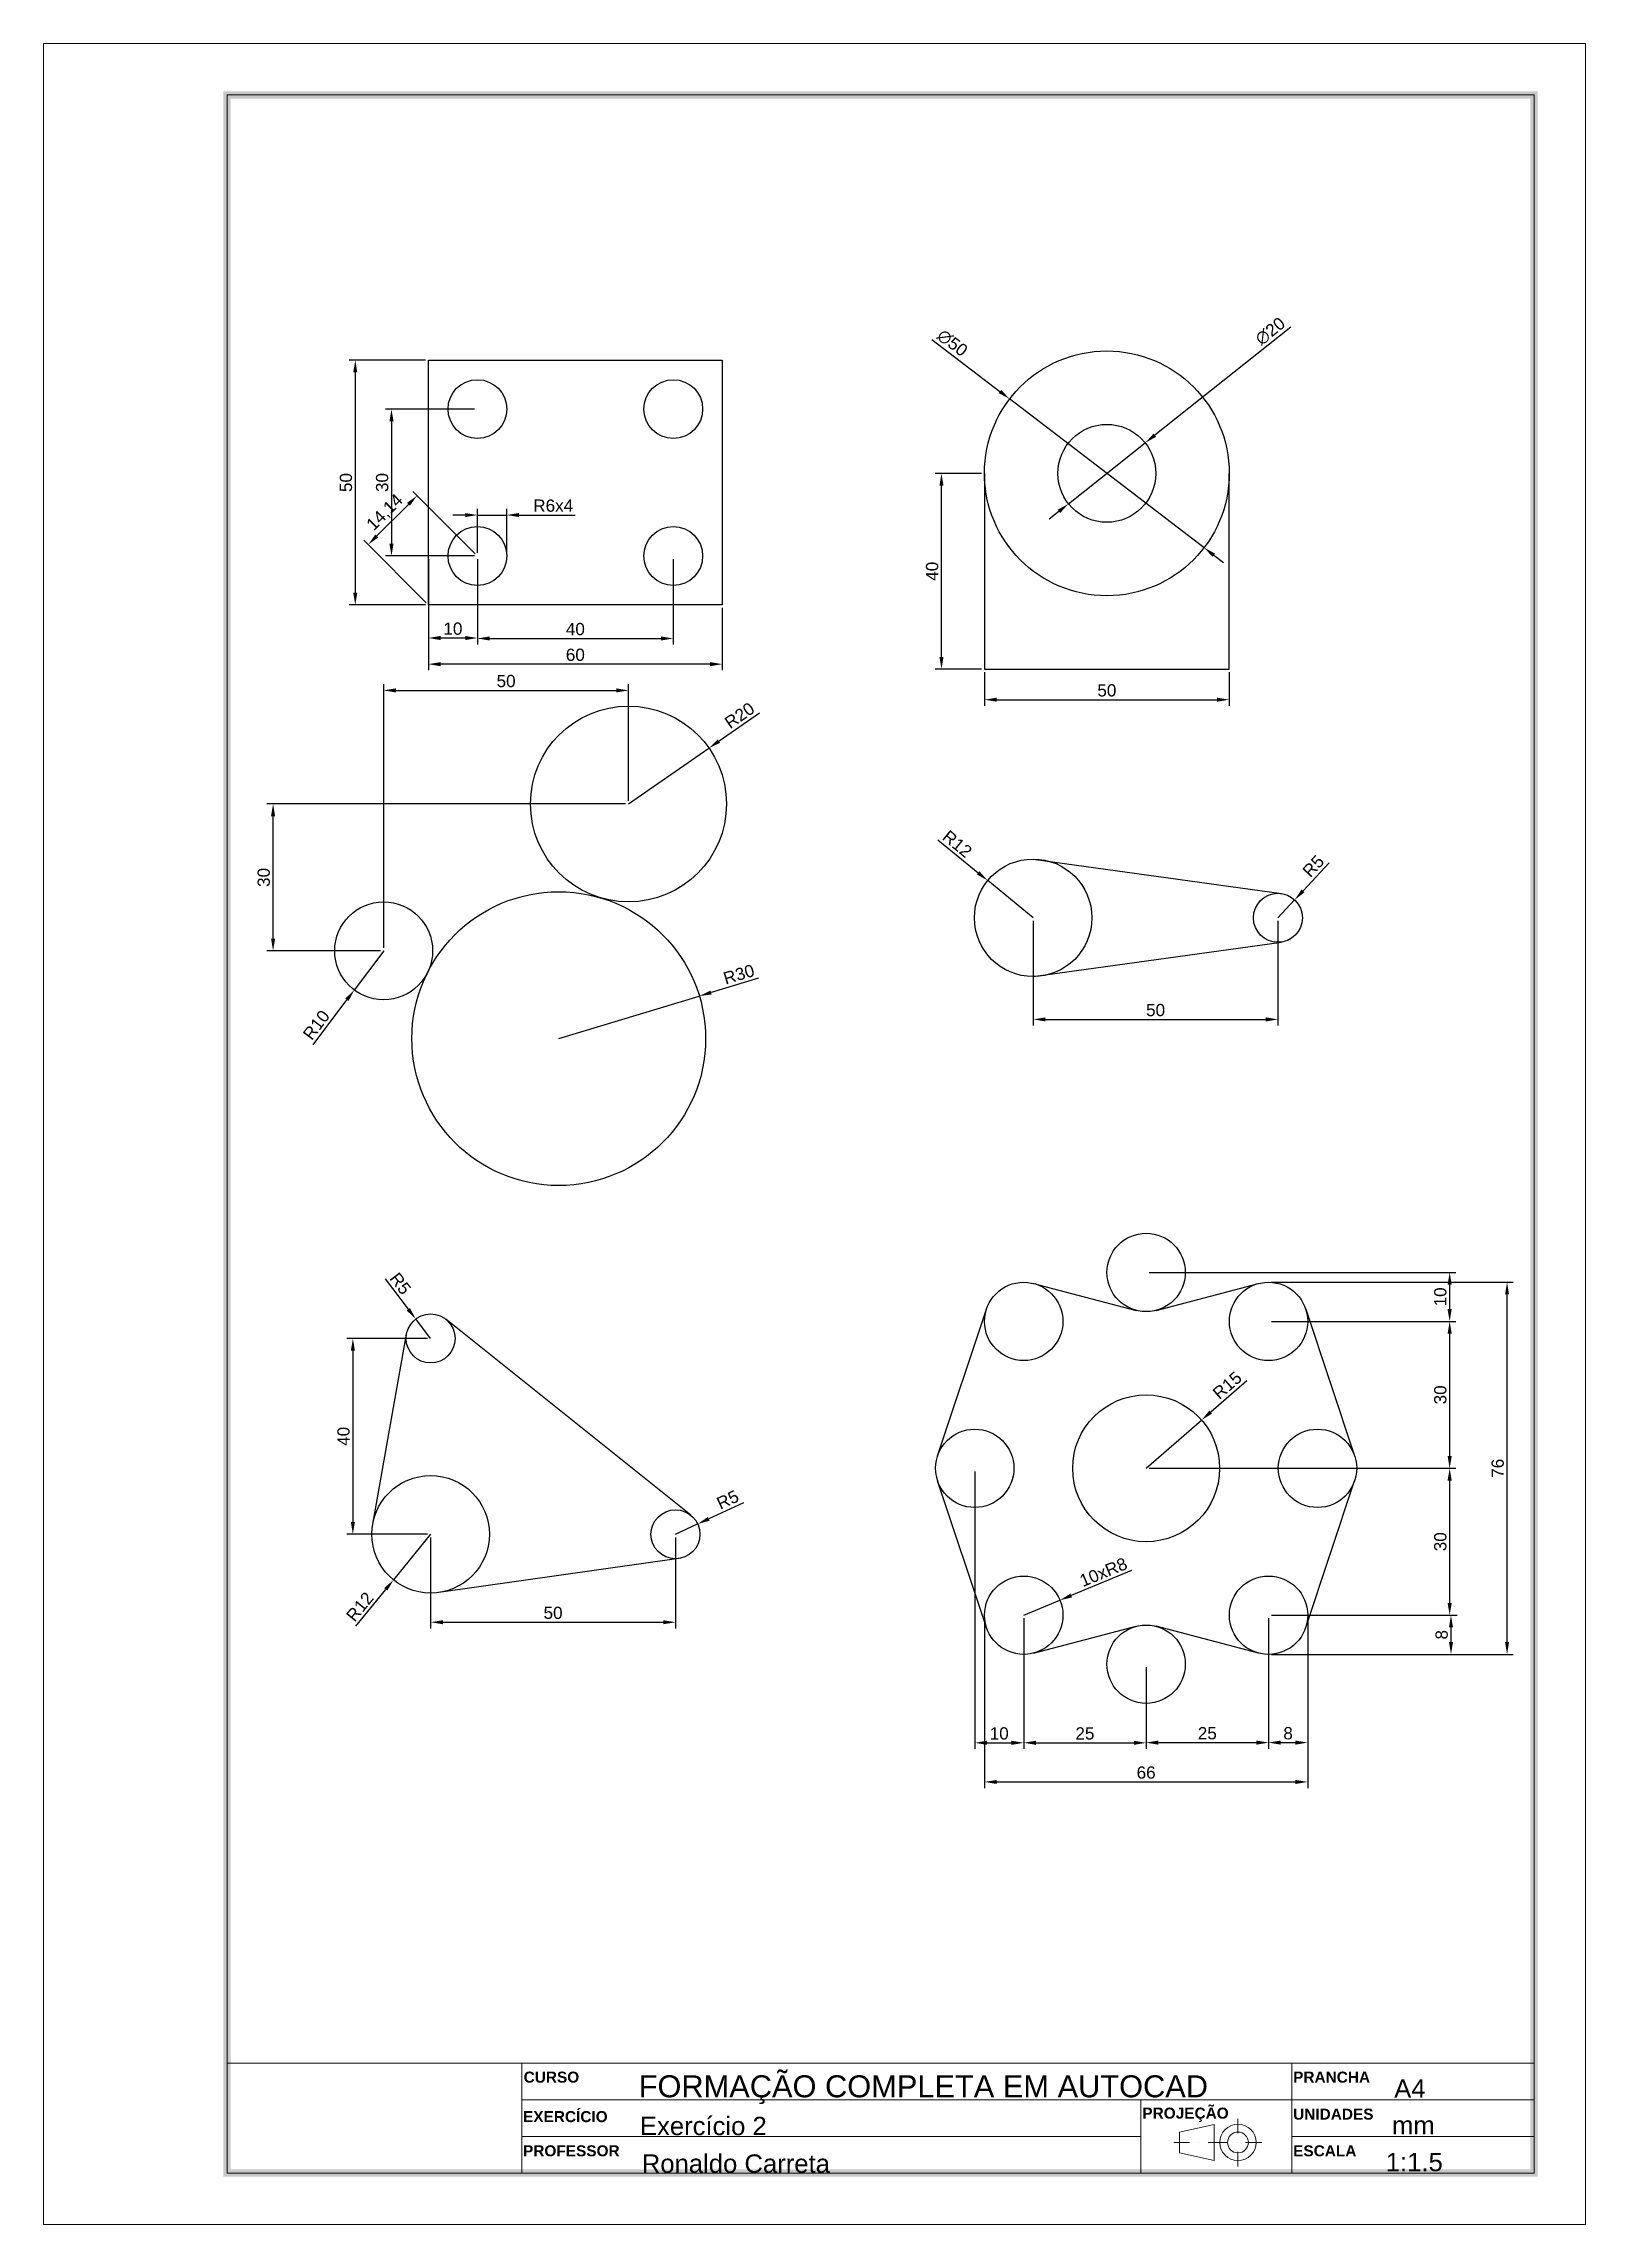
# Model space of a CAD drawing. Header units: millimetres. Extents: x 355 to 670, y 0 to 445.
import ezdxf

# ---------------------------------------------------------------- set-up
doc = ezdxf.new("R2010")
doc.units = ezdxf.units.MM
doc.layers.add('Cotas', color=250, linetype='Continuous', lineweight=9)
doc.layers.add('Desenho', color=5, linetype='Continuous', lineweight=30)
for name, color, linetype in [('PDF_0', 7, 'Continuous'), ('PDF_Centro', 7, 'Continuous'), ('PDF_Formato', 7, 'Continuous')]:
    doc.layers.add(name, color=color, linetype=linetype)
doc.layers.add('PDF_Text', color=7, linetype='Continuous', true_color=0x009400)
doc.styles.add('PDF Arial', font='arial.ttf')
doc.styles.add('PDF Arial Bold', font='arialbd.ttf')
doc.styles.get("Standard").update_dxf_attribs({"font": 'arial.ttf'})
doc.dimstyles.new('Annotative', dxfattribs={"dimscale": 0, "dimtxt": 2.5, "dimasz": 2.5, "dimexe": 1.25, "dimexo": 0.625, "dimtad": 1, "dimtxsty": 'Standard', "dimcen": 2.5, "dimadec": 0, "dimazin": 0, "dimtfac": 1, "dimtmove": 0, "dimatfit": 3, "dimfxl": 1, "dimarcsym": 0})

# ---------------------------------------------------------------- blocks, each defined once
blk = doc.blocks.new('*D6')
at = {"layer": 'Cotas', "color": 0, "lineweight": -2, "transparency": 16777216}
for p, q in [((443.05, 370.72), (424.87, 370.72)), ((426.12, 368.22), (426.12, 343.22)), ((443.05, 340.72), (424.87, 340.72))]:
    blk.add_line(p, q, dxfattribs=at)
at = {"layer": 'Cotas', "color": 0, "transparency": 16777216}
for points in [[(425.7, 368.22), (426.54, 368.22), (426.12, 370.72)], [(425.7, 343.22), (426.54, 343.22), (426.12, 340.72)]]:
    blk.add_solid(points, dxfattribs=at)
at = {"layer": 'Defpoints', "color": 0, "transparency": 16777216}
for p in [(443.67, 370.72), (426.12, 340.72), (443.67, 340.72)]:
    blk.add_point(p, dxfattribs=at)
at = {"layer": 'Cotas', "color": 0, "transparency": 16777216, "insert": (424.22, 355.72), "char_height": 2.5, "attachment_point": 5, "rotation": 90}
blk.add_mtext('30', dxfattribs=at)
blk = doc.blocks.new('*D7')
at = {"layer": 'Cotas', "color": 0, "lineweight": -2, "transparency": 16777216}
for p, q in [((433.05, 380.72), (417.48, 380.72)), ((418.73, 378.22), (418.73, 333.22)), ((433.05, 330.72), (417.48, 330.72))]:
    blk.add_line(p, q, dxfattribs=at)
at = {"layer": 'Cotas', "color": 0, "transparency": 16777216}
for points in [[(418.31, 378.22), (419.14, 378.22), (418.73, 380.72)], [(418.31, 333.22), (419.14, 333.22), (418.73, 330.72)]]:
    blk.add_solid(points, dxfattribs=at)
at = {"layer": 'Defpoints', "color": 0, "transparency": 16777216}
for p in [(433.67, 380.72), (418.73, 330.72), (433.67, 330.72)]:
    blk.add_point(p, dxfattribs=at)
at = {"layer": 'Cotas', "color": 0, "transparency": 16777216, "insert": (416.83, 355.72), "char_height": 2.5, "attachment_point": 5, "rotation": 90}
blk.add_mtext('50', dxfattribs=at)
blk = doc.blocks.new('*D8')
at = {"layer": 'Cotas', "color": 0, "lineweight": -2, "transparency": 16777216}
for p, q in [((443.23, 341.17), (430.47, 353.92)), ((429.59, 351.27), (423.12, 344.81)), ((433.23, 331.17), (420.47, 343.92))]:
    blk.add_line(p, q, dxfattribs=at)
at = {"layer": 'Cotas', "color": 0, "transparency": 16777216}
for points in [[(429.29, 351.57), (429.88, 350.98), (431.36, 353.04)], [(422.83, 345.1), (423.42, 344.51), (421.36, 343.04)]]:
    blk.add_solid(points, dxfattribs=at)
at = {"layer": 'Defpoints', "color": 0, "transparency": 16777216}
for p in [(421.36, 343.04), (443.67, 340.72), (433.67, 330.72)]:
    blk.add_point(p, dxfattribs=at)
at = {"layer": 'Cotas', "color": 0, "transparency": 16777216, "insert": (424.85, 349.54), "char_height": 2.5, "attachment_point": 5, "rotation": 45}
blk.add_mtext('14,14', dxfattribs=at)
blk = doc.blocks.new('*D9')
at = {"layer": 'Cotas', "color": 0, "lineweight": -2, "transparency": 16777216}
for p, q in [((433.67, 340.1), (433.67, 322.72)), ((443.67, 340.1), (443.67, 322.72)), ((441.17, 323.97), (436.17, 323.97))]:
    blk.add_line(p, q, dxfattribs=at)
at = {"layer": 'Cotas', "color": 0, "transparency": 16777216}
for points in [[(436.17, 324.39), (436.17, 323.55), (433.67, 323.97)], [(441.17, 324.39), (441.17, 323.55), (443.67, 323.97)]]:
    blk.add_solid(points, dxfattribs=at)
at = {"layer": 'Defpoints', "color": 0, "transparency": 16777216}
for p in [(433.67, 340.72), (443.67, 340.72), (433.67, 323.97)]:
    blk.add_point(p, dxfattribs=at)
at = {"layer": 'Cotas', "color": 0, "transparency": 16777216, "insert": (438.67, 325.87), "char_height": 2.5, "attachment_point": 5}
blk.add_mtext('10', dxfattribs=at)
blk = doc.blocks.new('*D10')
at = {"layer": 'Cotas', "color": 0, "lineweight": -2, "transparency": 16777216}
for p, q in [((443.67, 340.1), (443.67, 322.63)), ((483.67, 340.1), (483.67, 322.63)), ((446.17, 323.88), (481.17, 323.88))]:
    blk.add_line(p, q, dxfattribs=at)
at = {"layer": 'Cotas', "color": 0, "transparency": 16777216}
for points in [[(446.17, 324.29), (446.17, 323.46), (443.67, 323.88)], [(481.17, 324.29), (481.17, 323.46), (483.67, 323.88)]]:
    blk.add_solid(points, dxfattribs=at)
at = {"layer": 'Defpoints', "color": 0, "transparency": 16777216}
for p in [(443.67, 340.72), (483.67, 340.72), (483.67, 323.88)]:
    blk.add_point(p, dxfattribs=at)
at = {"layer": 'Cotas', "color": 0, "transparency": 16777216, "insert": (463.67, 325.78), "char_height": 2.5, "attachment_point": 5}
blk.add_mtext('40', dxfattribs=at)
blk = doc.blocks.new('*D11')
at = {"layer": 'Cotas', "color": 0, "lineweight": -2, "transparency": 16777216}
for p, q in [((433.67, 330.1), (433.67, 317.38)), ((493.67, 330.1), (493.67, 317.38)), ((491.17, 318.63), (436.17, 318.63))]:
    blk.add_line(p, q, dxfattribs=at)
at = {"layer": 'Cotas', "color": 0, "transparency": 16777216}
for points in [[(436.17, 319.05), (436.17, 318.21), (433.67, 318.63)], [(491.17, 319.05), (491.17, 318.21), (493.67, 318.63)]]:
    blk.add_solid(points, dxfattribs=at)
at = {"layer": 'Defpoints', "color": 0, "transparency": 16777216}
for p in [(433.67, 330.72), (493.67, 330.72), (433.67, 318.63)]:
    blk.add_point(p, dxfattribs=at)
at = {"layer": 'Cotas', "color": 0, "transparency": 16777216, "insert": (463.67, 320.53), "char_height": 2.5, "attachment_point": 5}
blk.add_mtext('60', dxfattribs=at)
blk = doc.blocks.new('*D12')
at = {"layer": 'Cotas', "color": 0, "lineweight": -2, "transparency": 16777216}
for p, q in [((441.17, 349.08), (438.67, 349.08)), ((443.67, 341.35), (443.67, 350.33)), ((443.67, 349.08), (449.67, 349.08)), ((449.67, 341.35), (449.67, 350.33)), ((452.17, 349.08), (463.63, 349.08))]:
    blk.add_line(p, q, dxfattribs=at)
at = {"layer": 'Cotas', "color": 0, "transparency": 16777216}
for points in [[(441.17, 349.5), (441.17, 348.67), (443.67, 349.08)], [(452.17, 349.5), (452.17, 348.67), (449.67, 349.08)]]:
    blk.add_solid(points, dxfattribs=at)
at = {"layer": 'Defpoints', "color": 0, "transparency": 16777216}
for p in [(449.67, 349.08), (443.67, 340.72), (449.67, 340.72)]:
    blk.add_point(p, dxfattribs=at)
at = {"layer": 'Cotas', "color": 0, "transparency": 16777216, "insert": (459.15, 350.99), "char_height": 2.5, "attachment_point": 5}
blk.add_mtext('R6x4', dxfattribs=at)
blk = doc.blocks.new('*D13')
at = {"layer": 'Cotas', "color": 0, "lineweight": -2, "transparency": 16777216}
for p, q in [((609.78, 387.42), (582.01, 365.37)), ((564.39, 351.38), (580.05, 363.82)), ((562.43, 349.83), (560.47, 348.27))]:
    blk.add_line(p, q, dxfattribs=at)
at = {"layer": 'Cotas', "color": 0, "transparency": 16777216}
for points in [[(581.75, 365.7), (582.27, 365.05), (580.05, 363.82)], [(562.17, 350.15), (562.69, 349.5), (564.39, 351.38)]]:
    blk.add_solid(points, dxfattribs=at)
at = {"layer": 'Defpoints', "color": 0, "transparency": 16777216}
for p in [(580.05, 363.82), (564.39, 351.38)]:
    blk.add_point(p, dxfattribs=at)
at = {"layer": 'Cotas', "color": 0, "transparency": 16777216, "insert": (605.6, 386.62), "char_height": 2.5, "attachment_point": 5, "rotation": 38.4473}
blk.add_mtext('∅20', dxfattribs=at)
blk = doc.blocks.new('*D14')
at = {"layer": 'Cotas', "color": 0, "lineweight": -2, "transparency": 16777216}
for p, q in [((536.48, 384.95), (550.38, 374.31)), ((592.07, 342.41), (552.37, 372.79)), ((594.06, 340.89), (596.04, 339.37))]:
    blk.add_line(p, q, dxfattribs=at)
at = {"layer": 'Cotas', "color": 0, "transparency": 16777216}
for points in [[(550.63, 374.64), (550.13, 373.98), (552.37, 372.79)], [(594.31, 341.22), (593.8, 340.56), (592.07, 342.41)]]:
    blk.add_solid(points, dxfattribs=at)
at = {"layer": 'Defpoints', "color": 0, "transparency": 16777216}
for p in [(552.37, 372.79), (592.07, 342.41)]:
    blk.add_point(p, dxfattribs=at)
at = {"layer": 'Cotas', "color": 0, "transparency": 16777216, "insert": (540.67, 384.22), "char_height": 2.5, "attachment_point": 5, "rotation": 322.5734}
blk.add_mtext('∅50', dxfattribs=at)
blk = doc.blocks.new('*D15')
at = {"layer": 'Cotas', "color": 0, "lineweight": -2, "transparency": 16777216}
for p, q in [((546.59, 357.6), (537.19, 357.6)), ((538.44, 320.1), (538.44, 355.1)), ((546.59, 317.6), (537.19, 317.6))]:
    blk.add_line(p, q, dxfattribs=at)
at = {"layer": 'Cotas', "color": 0, "transparency": 16777216}
for points in [[(538.03, 355.1), (538.86, 355.1), (538.44, 357.6)], [(538.03, 320.1), (538.86, 320.1), (538.44, 317.6)]]:
    blk.add_solid(points, dxfattribs=at)
at = {"layer": 'Defpoints', "color": 0, "transparency": 16777216}
for p in [(538.44, 357.6), (547.22, 357.6), (547.22, 317.6)]:
    blk.add_point(p, dxfattribs=at)
at = {"layer": 'Cotas', "color": 0, "transparency": 16777216, "insert": (536.54, 337.6), "char_height": 2.5, "attachment_point": 5, "rotation": 90}
blk.add_mtext('40', dxfattribs=at)
blk = doc.blocks.new('*D16')
at = {"layer": 'Cotas', "color": 0, "lineweight": -2, "transparency": 16777216}
for p, q in [((547.22, 316.97), (547.22, 310.12)), ((597.22, 316.97), (597.22, 310.12)), ((549.72, 311.37), (594.72, 311.37))]:
    blk.add_line(p, q, dxfattribs=at)
at = {"layer": 'Cotas', "color": 0, "transparency": 16777216}
for points in [[(549.72, 311.79), (549.72, 310.96), (547.22, 311.37)], [(594.72, 311.79), (594.72, 310.96), (597.22, 311.37)]]:
    blk.add_solid(points, dxfattribs=at)
at = {"layer": 'Defpoints', "color": 0, "transparency": 16777216}
for p in [(547.22, 317.6), (597.22, 317.6), (597.22, 311.37)]:
    blk.add_point(p, dxfattribs=at)
at = {"layer": 'Cotas', "color": 0, "transparency": 16777216, "insert": (572.22, 313.27), "char_height": 2.5, "attachment_point": 5}
blk.add_mtext('50', dxfattribs=at)
blk = doc.blocks.new('*D17')
at = {"layer": 'Cotas', "color": 0, "lineweight": -2, "transparency": 16777216}
for p, q in [((424.53, 260.08), (418.52, 252.08)), ((410.14, 240.92), (417.02, 250.09))]:
    blk.add_line(p, q, dxfattribs=at)
at = {"layer": 'Cotas', "color": 0, "transparency": 16777216}
blk.add_solid([(416.69, 250.34), (417.35, 249.84), (418.52, 252.08)], dxfattribs=at)
at = {"layer": 'Defpoints', "color": 0, "transparency": 16777216}
for p in [(424.53, 260.08), (418.52, 252.08)]:
    blk.add_point(p, dxfattribs=at)
at = {"layer": 'Cotas', "color": 0, "transparency": 16777216, "insert": (410.78, 244.94), "char_height": 2.5, "attachment_point": 5, "rotation": 53.1014}
blk.add_mtext('R10', dxfattribs=at)
blk = doc.blocks.new('*D20')
at = {"layer": 'Cotas', "color": 0, "lineweight": -2, "transparency": 16777216}
for p, q in [((473.9, 290.08), (400.69, 290.08)), ((401.94, 262.58), (401.94, 287.58)), ((423.9, 260.08), (400.69, 260.08))]:
    blk.add_line(p, q, dxfattribs=at)
at = {"layer": 'Cotas', "color": 0, "transparency": 16777216}
for points in [[(401.52, 287.58), (402.36, 287.58), (401.94, 290.08)], [(401.52, 262.58), (402.36, 262.58), (401.94, 260.08)]]:
    blk.add_solid(points, dxfattribs=at)
at = {"layer": 'Defpoints', "color": 0, "transparency": 16777216}
for p in [(401.94, 290.08), (474.53, 290.08), (424.53, 260.08)]:
    blk.add_point(p, dxfattribs=at)
at = {"layer": 'Cotas', "color": 0, "transparency": 16777216, "insert": (400.04, 275.08), "char_height": 2.5, "attachment_point": 5, "rotation": 90}
blk.add_mtext('30', dxfattribs=at)
blk = doc.blocks.new('*D21')
at = {"layer": 'Cotas', "color": 0, "lineweight": -2, "transparency": 16777216}
for p, q in [((424.53, 260.71), (424.53, 314.52)), ((427.03, 313.27), (472.03, 313.27)), ((474.53, 290.71), (474.53, 314.52))]:
    blk.add_line(p, q, dxfattribs=at)
at = {"layer": 'Cotas', "color": 0, "transparency": 16777216}
for points in [[(427.03, 313.69), (427.03, 312.86), (424.53, 313.27)], [(472.03, 313.69), (472.03, 312.86), (474.53, 313.27)]]:
    blk.add_solid(points, dxfattribs=at)
at = {"layer": 'Defpoints', "color": 0, "transparency": 16777216}
for p in [(474.53, 313.27), (474.53, 290.08), (424.53, 260.08)]:
    blk.add_point(p, dxfattribs=at)
at = {"layer": 'Cotas', "color": 0, "transparency": 16777216, "insert": (449.53, 315.17), "char_height": 2.5, "attachment_point": 5}
blk.add_mtext('50', dxfattribs=at)
blk = doc.blocks.new('*D22')
at = {"layer": 'Cotas', "color": 0, "lineweight": -2, "transparency": 16777216}
for p, q in [((501.26, 308.65), (493.01, 302.92)), ((474.53, 290.08), (490.95, 301.49))]:
    blk.add_line(p, q, dxfattribs=at)
at = {"layer": 'Cotas', "color": 0, "transparency": 16777216}
blk.add_solid([(492.77, 303.26), (493.24, 302.57), (490.95, 301.49)], dxfattribs=at)
at = {"layer": 'Defpoints', "color": 0, "transparency": 16777216}
for p in [(490.95, 301.49), (474.53, 290.08)]:
    blk.add_point(p, dxfattribs=at)
at = {"layer": 'Cotas', "color": 0, "transparency": 16777216, "insert": (497.21, 308.15), "char_height": 2.5, "attachment_point": 5, "rotation": 34.7781}
blk.add_mtext('R20', dxfattribs=at)
blk = doc.blocks.new('*D23')
at = {"layer": 'Cotas', "color": 0, "lineweight": -2, "transparency": 16777216}
for p, q in [((501.07, 254.51), (491.39, 251.57)), ((460.28, 242.15), (488.99, 250.85))]:
    blk.add_line(p, q, dxfattribs=at)
at = {"layer": 'Cotas', "color": 0, "transparency": 16777216}
blk.add_solid([(491.27, 251.97), (491.51, 251.18), (488.99, 250.85)], dxfattribs=at)
at = {"layer": 'Defpoints', "color": 0, "transparency": 16777216}
for p in [(488.99, 250.85), (460.28, 242.15)]:
    blk.add_point(p, dxfattribs=at)
at = {"layer": 'Cotas', "color": 0, "transparency": 16777216, "insert": (497.07, 255.28), "char_height": 2.5, "attachment_point": 5, "rotation": 16.8503}
blk.add_mtext('R30', dxfattribs=at)
blk = doc.blocks.new('*D24')
at = {"layer": 'Cotas', "color": 0, "lineweight": -2, "transparency": 16777216}
for p, q in [((537.7, 282.75), (545.94, 276.01)), ((557.17, 266.83), (547.88, 274.43))]:
    blk.add_line(p, q, dxfattribs=at)
at = {"layer": 'Cotas', "color": 0, "transparency": 16777216}
blk.add_solid([(546.21, 276.33), (545.68, 275.69), (547.88, 274.43)], dxfattribs=at)
at = {"layer": 'Defpoints', "color": 0, "transparency": 16777216}
for p in [(547.88, 274.43), (557.17, 266.83)]:
    blk.add_point(p, dxfattribs=at)
at = {"layer": 'Cotas', "color": 0, "transparency": 16777216, "insert": (541.68, 281.93), "char_height": 2.5, "attachment_point": 5, "rotation": 320.7225}
blk.add_mtext('R12', dxfattribs=at)
blk = doc.blocks.new('*D25')
at = {"layer": 'Cotas', "color": 0, "lineweight": -2, "transparency": 16777216}
for p, q in [((617.59, 278.03), (612.28, 272.32)), ((607.17, 266.83), (610.57, 270.49))]:
    blk.add_line(p, q, dxfattribs=at)
at = {"layer": 'Cotas', "color": 0, "transparency": 16777216}
blk.add_solid([(611.97, 272.61), (612.58, 272.04), (610.57, 270.49)], dxfattribs=at)
at = {"layer": 'Defpoints', "color": 0, "transparency": 16777216}
for p in [(610.57, 270.49), (607.17, 266.83)]:
    blk.add_point(p, dxfattribs=at)
at = {"layer": 'Cotas', "color": 0, "transparency": 16777216, "insert": (614.39, 277.38), "char_height": 2.5, "attachment_point": 5, "rotation": 47.0715}
blk.add_mtext('R5', dxfattribs=at)
blk = doc.blocks.new('*D26')
at = {"layer": 'Cotas', "color": 0, "lineweight": -2, "transparency": 16777216}
for p, q in [((557.17, 266.21), (557.17, 244.83)), ((607.17, 266.21), (607.17, 244.83)), ((559.67, 246.08), (604.67, 246.08))]:
    blk.add_line(p, q, dxfattribs=at)
at = {"layer": 'Cotas', "color": 0, "transparency": 16777216}
for points in [[(559.67, 246.5), (559.67, 245.66), (557.17, 246.08)], [(604.67, 246.5), (604.67, 245.66), (607.17, 246.08)]]:
    blk.add_solid(points, dxfattribs=at)
at = {"layer": 'Defpoints', "color": 0, "transparency": 16777216}
for p in [(557.17, 266.83), (607.17, 266.83), (607.17, 246.08)]:
    blk.add_point(p, dxfattribs=at)
at = {"layer": 'Cotas', "color": 0, "transparency": 16777216, "insert": (582.17, 247.98), "char_height": 2.5, "attachment_point": 5}
blk.add_mtext('50', dxfattribs=at)
blk = doc.blocks.new('*D27')
at = {"layer": 'Cotas', "color": 0, "lineweight": -2, "transparency": 16777216}
for p, q in [((424.82, 193.08), (429.56, 186.88)), ((434.12, 180.93), (431.08, 184.9))]:
    blk.add_line(p, q, dxfattribs=at)
at = {"layer": 'Cotas', "color": 0, "transparency": 16777216}
blk.add_solid([(429.89, 187.14), (429.23, 186.63), (431.08, 184.9)], dxfattribs=at)
at = {"layer": 'Defpoints', "color": 0, "transparency": 16777216}
for p in [(431.08, 184.9), (434.12, 180.93)]:
    blk.add_point(p, dxfattribs=at)
at = {"layer": 'Cotas', "color": 0, "transparency": 16777216, "insert": (427.94, 192.13), "char_height": 2.5, "attachment_point": 5, "rotation": 307.4288}
blk.add_mtext('R5', dxfattribs=at)
blk = doc.blocks.new('*D28')
at = {"layer": 'Cotas', "color": 0, "lineweight": -2, "transparency": 16777216}
for p, q in [((434.12, 140.93), (426.54, 131.62)), ((418.84, 122.17), (424.96, 129.68))]:
    blk.add_line(p, q, dxfattribs=at)
at = {"layer": 'Cotas', "color": 0, "transparency": 16777216}
blk.add_solid([(424.64, 129.95), (425.28, 129.42), (426.54, 131.62)], dxfattribs=at)
at = {"layer": 'Defpoints', "color": 0, "transparency": 16777216}
for p in [(434.12, 140.93), (426.54, 131.62)]:
    blk.add_point(p, dxfattribs=at)
at = {"layer": 'Cotas', "color": 0, "transparency": 16777216, "insert": (419.65, 126.14), "char_height": 2.5, "attachment_point": 5, "rotation": 50.8341}
blk.add_mtext('R12', dxfattribs=at)
blk = doc.blocks.new('*D29')
at = {"layer": 'Cotas', "color": 0, "lineweight": -2, "transparency": 16777216}
for p, q in [((497.99, 147.38), (490.92, 144.09)), ((484.12, 140.93), (488.65, 143.04))]:
    blk.add_line(p, q, dxfattribs=at)
at = {"layer": 'Cotas', "color": 0, "transparency": 16777216}
blk.add_solid([(490.74, 144.47), (491.09, 143.71), (488.65, 143.04)], dxfattribs=at)
at = {"layer": 'Defpoints', "color": 0, "transparency": 16777216}
for p in [(488.65, 143.04), (484.12, 140.93)]:
    blk.add_point(p, dxfattribs=at)
at = {"layer": 'Cotas', "color": 0, "transparency": 16777216, "insert": (494.79, 147.99), "char_height": 2.5, "attachment_point": 5, "rotation": 24.966}
blk.add_mtext('R5', dxfattribs=at)
blk = doc.blocks.new('*D30')
at = {"layer": 'Cotas', "color": 0, "lineweight": -2, "transparency": 16777216}
for p, q in [((433.49, 180.93), (416.98, 180.93)), ((418.23, 178.43), (418.23, 143.43)), ((433.49, 140.93), (416.98, 140.93))]:
    blk.add_line(p, q, dxfattribs=at)
at = {"layer": 'Cotas', "color": 0, "transparency": 16777216}
for points in [[(417.82, 178.43), (418.65, 178.43), (418.23, 180.93)], [(417.82, 143.43), (418.65, 143.43), (418.23, 140.93)]]:
    blk.add_solid(points, dxfattribs=at)
at = {"layer": 'Defpoints', "color": 0, "transparency": 16777216}
for p in [(434.12, 180.93), (418.23, 140.93), (434.12, 140.93)]:
    blk.add_point(p, dxfattribs=at)
at = {"layer": 'Cotas', "color": 0, "transparency": 16777216, "insert": (416.33, 160.93), "char_height": 2.5, "attachment_point": 5, "rotation": 90}
blk.add_mtext('40', dxfattribs=at)
blk = doc.blocks.new('*D31')
at = {"layer": 'Cotas', "color": 0, "lineweight": -2, "transparency": 16777216}
for p, q in [((434.12, 140.3), (434.12, 121.72)), ((484.12, 140.3), (484.12, 121.72)), ((436.62, 122.97), (481.62, 122.97))]:
    blk.add_line(p, q, dxfattribs=at)
at = {"layer": 'Cotas', "color": 0, "transparency": 16777216}
for points in [[(436.62, 123.39), (436.62, 122.56), (434.12, 122.97)], [(481.62, 123.39), (481.62, 122.56), (484.12, 122.97)]]:
    blk.add_solid(points, dxfattribs=at)
at = {"layer": 'Defpoints', "color": 0, "transparency": 16777216}
for p in [(434.12, 140.93), (484.12, 140.93), (484.12, 122.97)]:
    blk.add_point(p, dxfattribs=at)
at = {"layer": 'Cotas', "color": 0, "transparency": 16777216, "insert": (459.12, 124.88), "char_height": 2.5, "attachment_point": 5}
blk.add_mtext('50', dxfattribs=at)
blk = doc.blocks.new('*D32')
at = {"layer": 'Cotas', "color": 0, "lineweight": -2, "transparency": 16777216}
for p, q in [((600.79, 172.3), (593.44, 165.9)), ((580.24, 154.41), (591.55, 164.26))]:
    blk.add_line(p, q, dxfattribs=at)
at = {"layer": 'Cotas', "color": 0, "transparency": 16777216}
blk.add_solid([(593.17, 166.21), (593.71, 165.58), (591.55, 164.26)], dxfattribs=at)
at = {"layer": 'Defpoints', "color": 0, "transparency": 16777216}
for p in [(591.55, 164.26), (580.24, 154.41)]:
    blk.add_point(p, dxfattribs=at)
at = {"layer": 'Cotas', "color": 0, "transparency": 16777216, "insert": (596.81, 171.35), "char_height": 2.5, "attachment_point": 5, "rotation": 41.0455}
blk.add_mtext('R15', dxfattribs=at)
blk = doc.blocks.new('*D33')
at = {"layer": 'Cotas', "color": 0, "lineweight": -2, "transparency": 16777216}
for p, q in [((577.24, 133.52), (564.94, 128.42)), ((555.24, 124.41), (562.63, 127.47))]:
    blk.add_line(p, q, dxfattribs=at)
at = {"layer": 'Cotas', "color": 0, "transparency": 16777216}
blk.add_solid([(564.78, 128.81), (565.1, 128.04), (562.63, 127.47)], dxfattribs=at)
at = {"layer": 'Defpoints', "color": 0, "transparency": 16777216}
for p in [(562.63, 127.47), (555.24, 124.41)]:
    blk.add_point(p, dxfattribs=at)
at = {"layer": 'Cotas', "color": 0, "transparency": 16777216, "insert": (571.52, 133.2), "char_height": 2.5, "attachment_point": 5, "rotation": 22.4919}
blk.add_mtext('10xR8', dxfattribs=at)
blk = doc.blocks.new('*D34')
at = {"layer": 'Cotas', "color": 0, "lineweight": -2, "transparency": 16777216}
for p, q in [((580.87, 194.41), (643.48, 194.41)), ((642.23, 191.91), (642.23, 186.91)), ((605.87, 184.41), (643.48, 184.41))]:
    blk.add_line(p, q, dxfattribs=at)
at = {"layer": 'Cotas', "color": 0, "transparency": 16777216}
for points in [[(641.81, 191.91), (642.65, 191.91), (642.23, 194.41)], [(641.81, 186.91), (642.65, 186.91), (642.23, 184.41)]]:
    blk.add_solid(points, dxfattribs=at)
at = {"layer": 'Defpoints', "color": 0, "transparency": 16777216}
for p in [(580.24, 194.41), (605.24, 184.41), (642.23, 184.41)]:
    blk.add_point(p, dxfattribs=at)
at = {"layer": 'Cotas', "color": 0, "transparency": 16777216, "insert": (640.33, 189.41), "char_height": 2.5, "attachment_point": 5, "rotation": 90}
blk.add_mtext('10', dxfattribs=at)
blk = doc.blocks.new('*D35')
at = {"layer": 'Cotas', "color": 0, "lineweight": -2, "transparency": 16777216}
for p, q in [((605.87, 184.41), (643.48, 184.41)), ((642.23, 181.91), (642.23, 156.91)), ((580.87, 154.41), (643.48, 154.41))]:
    blk.add_line(p, q, dxfattribs=at)
at = {"layer": 'Cotas', "color": 0, "transparency": 16777216}
for points in [[(641.81, 181.91), (642.65, 181.91), (642.23, 184.41)], [(641.81, 156.91), (642.65, 156.91), (642.23, 154.41)]]:
    blk.add_solid(points, dxfattribs=at)
at = {"layer": 'Defpoints', "color": 0, "transparency": 16777216}
for p in [(605.24, 184.41), (580.24, 154.41), (642.23, 154.41)]:
    blk.add_point(p, dxfattribs=at)
at = {"layer": 'Cotas', "color": 0, "transparency": 16777216, "insert": (640.33, 169.41), "char_height": 2.5, "attachment_point": 5, "rotation": 90}
blk.add_mtext('30', dxfattribs=at)
blk = doc.blocks.new('*D36')
at = {"layer": 'Cotas', "color": 0, "lineweight": -2, "transparency": 16777216}
for p, q in [((615.87, 154.41), (643.48, 154.41)), ((642.23, 151.91), (642.23, 126.91)), ((605.87, 124.41), (643.48, 124.41))]:
    blk.add_line(p, q, dxfattribs=at)
at = {"layer": 'Cotas', "color": 0, "transparency": 16777216}
for points in [[(641.81, 151.91), (642.65, 151.91), (642.23, 154.41)], [(641.81, 126.91), (642.65, 126.91), (642.23, 124.41)]]:
    blk.add_solid(points, dxfattribs=at)
at = {"layer": 'Defpoints', "color": 0, "transparency": 16777216}
for p in [(615.24, 154.41), (605.24, 124.41), (642.23, 124.41)]:
    blk.add_point(p, dxfattribs=at)
at = {"layer": 'Cotas', "color": 0, "transparency": 16777216, "insert": (640.33, 139.41), "char_height": 2.5, "attachment_point": 5, "rotation": 90}
blk.add_mtext('30', dxfattribs=at)
blk = doc.blocks.new('*D37')
at = {"layer": 'Cotas', "color": 0, "lineweight": -2, "transparency": 16777216}
for p, q in [((605.87, 124.41), (643.75, 124.41)), ((642.5, 121.91), (642.5, 118.91)), ((605.87, 116.41), (643.75, 116.41))]:
    blk.add_line(p, q, dxfattribs=at)
at = {"layer": 'Cotas', "color": 0, "transparency": 16777216}
for points in [[(642.09, 121.91), (642.92, 121.91), (642.5, 124.41)], [(642.09, 118.91), (642.92, 118.91), (642.5, 116.41)]]:
    blk.add_solid(points, dxfattribs=at)
at = {"layer": 'Defpoints', "color": 0, "transparency": 16777216}
for p in [(605.24, 124.41), (605.24, 116.41), (642.5, 116.41)]:
    blk.add_point(p, dxfattribs=at)
at = {"layer": 'Cotas', "color": 0, "transparency": 16777216, "insert": (640.6, 120.41), "char_height": 2.5, "attachment_point": 5, "rotation": 90}
blk.add_mtext('8', dxfattribs=at)
blk = doc.blocks.new('*D38')
at = {"layer": 'Cotas', "color": 0, "lineweight": -2, "transparency": 16777216}
for p, q in [((605.87, 192.41), (655.2, 192.41)), ((653.95, 118.91), (653.95, 189.91)), ((605.87, 116.41), (655.2, 116.41))]:
    blk.add_line(p, q, dxfattribs=at)
at = {"layer": 'Cotas', "color": 0, "transparency": 16777216}
for points in [[(653.54, 189.91), (654.37, 189.91), (653.95, 192.41)], [(653.54, 118.91), (654.37, 118.91), (653.95, 116.41)]]:
    blk.add_solid(points, dxfattribs=at)
at = {"layer": 'Defpoints', "color": 0, "transparency": 16777216}
for p in [(605.24, 192.41), (653.95, 192.41), (605.24, 116.41)]:
    blk.add_point(p, dxfattribs=at)
at = {"layer": 'Cotas', "color": 0, "transparency": 16777216, "insert": (652.05, 154.41), "char_height": 2.5, "attachment_point": 5, "rotation": 90}
blk.add_mtext('76', dxfattribs=at)
blk = doc.blocks.new('*D39')
at = {"layer": 'Cotas', "color": 0, "lineweight": -2, "transparency": 16777216}
for p, q in [((545.24, 153.78), (545.24, 97.1)), ((555.24, 123.78), (555.24, 97.1)), ((547.74, 98.35), (552.74, 98.35))]:
    blk.add_line(p, q, dxfattribs=at)
at = {"layer": 'Cotas', "color": 0, "transparency": 16777216}
for points in [[(547.74, 98.77), (547.74, 97.93), (545.24, 98.35)], [(552.74, 98.77), (552.74, 97.93), (555.24, 98.35)]]:
    blk.add_solid(points, dxfattribs=at)
at = {"layer": 'Defpoints', "color": 0, "transparency": 16777216}
for p in [(545.24, 154.41), (555.24, 124.41), (555.24, 98.35)]:
    blk.add_point(p, dxfattribs=at)
at = {"layer": 'Cotas', "color": 0, "transparency": 16777216, "insert": (550.24, 100.25), "char_height": 2.5, "attachment_point": 5}
blk.add_mtext('10', dxfattribs=at)
blk = doc.blocks.new('*D40')
at = {"layer": 'Cotas', "color": 0, "lineweight": -2, "transparency": 16777216}
for p, q in [((555.24, 123.78), (555.24, 97.1)), ((580.24, 113.78), (580.24, 97.1)), ((557.74, 98.35), (577.74, 98.35))]:
    blk.add_line(p, q, dxfattribs=at)
at = {"layer": 'Cotas', "color": 0, "transparency": 16777216}
for points in [[(557.74, 98.77), (557.74, 97.93), (555.24, 98.35)], [(577.74, 98.77), (577.74, 97.93), (580.24, 98.35)]]:
    blk.add_solid(points, dxfattribs=at)
at = {"layer": 'Defpoints', "color": 0, "transparency": 16777216}
for p in [(555.24, 124.41), (580.24, 114.41), (580.24, 98.35)]:
    blk.add_point(p, dxfattribs=at)
at = {"layer": 'Cotas', "color": 0, "transparency": 16777216, "insert": (567.74, 100.25), "char_height": 2.5, "attachment_point": 5}
blk.add_mtext('25', dxfattribs=at)
blk = doc.blocks.new('*D41')
at = {"layer": 'Cotas', "color": 0, "lineweight": -2, "transparency": 16777216}
for p, q in [((605.24, 123.78), (605.24, 97.14)), ((580.24, 113.78), (580.24, 97.14)), ((582.74, 98.39), (602.74, 98.39))]:
    blk.add_line(p, q, dxfattribs=at)
at = {"layer": 'Cotas', "color": 0, "transparency": 16777216}
for points in [[(582.74, 98.81), (582.74, 97.97), (580.24, 98.39)], [(602.74, 98.81), (602.74, 97.97), (605.24, 98.39)]]:
    blk.add_solid(points, dxfattribs=at)
at = {"layer": 'Defpoints', "color": 0, "transparency": 16777216}
for p in [(605.24, 124.41), (580.24, 114.41), (605.24, 98.39)]:
    blk.add_point(p, dxfattribs=at)
at = {"layer": 'Cotas', "color": 0, "transparency": 16777216, "insert": (592.74, 100.29), "char_height": 2.5, "attachment_point": 5}
blk.add_mtext('25', dxfattribs=at)
blk = doc.blocks.new('*D42')
at = {"layer": 'Cotas', "color": 0, "lineweight": -2, "transparency": 16777216}
for p, q in [((605.24, 123.78), (605.24, 97.14)), ((613.24, 123.78), (613.24, 97.14)), ((607.74, 98.39), (610.74, 98.39))]:
    blk.add_line(p, q, dxfattribs=at)
at = {"layer": 'Cotas', "color": 0, "transparency": 16777216}
for points in [[(607.74, 98.81), (607.74, 97.97), (605.24, 98.39)], [(610.74, 98.81), (610.74, 97.97), (613.24, 98.39)]]:
    blk.add_solid(points, dxfattribs=at)
at = {"layer": 'Defpoints', "color": 0, "transparency": 16777216}
for p in [(605.24, 124.41), (613.24, 124.41), (613.24, 98.39)]:
    blk.add_point(p, dxfattribs=at)
at = {"layer": 'Cotas', "color": 0, "transparency": 16777216, "insert": (609.24, 100.29), "char_height": 2.5, "attachment_point": 5}
blk.add_mtext('8', dxfattribs=at)
blk = doc.blocks.new('*D43')
at = {"layer": 'Cotas', "color": 0, "lineweight": -2, "transparency": 16777216}
for p, q in [((547.24, 123.78), (547.24, 89.11)), ((613.24, 123.78), (613.24, 89.11)), ((549.74, 90.36), (610.74, 90.36))]:
    blk.add_line(p, q, dxfattribs=at)
at = {"layer": 'Cotas', "color": 0, "transparency": 16777216}
for points in [[(549.74, 90.77), (549.74, 89.94), (547.24, 90.36)], [(610.74, 90.77), (610.74, 89.94), (613.24, 90.36)]]:
    blk.add_solid(points, dxfattribs=at)
at = {"layer": 'Defpoints', "color": 0, "transparency": 16777216}
for p in [(547.24, 124.41), (613.24, 124.41), (613.24, 90.36)]:
    blk.add_point(p, dxfattribs=at)
at = {"layer": 'Cotas', "color": 0, "transparency": 16777216, "insert": (580.24, 92.26), "char_height": 2.5, "attachment_point": 5}
blk.add_mtext('66', dxfattribs=at)

msp = doc.modelspace()

# ---------------------------------------------------------------- linework, layer by layer
at = {"layer": 'Desenho'}
for p, q in [((547.218, 357.599), (547.218, 317.599)), ((597.218, 317.599), (597.218, 357.599)), ((547.218, 317.599), (597.218, 317.599)), ((557.167, 278.83), (607.856, 271.783)), ((557.167, 254.83), (607.856, 261.878)), ((557.265, 192.146), (578.216, 186.667)), ((582.265, 186.667), (603.216, 192.146)), ((487.243, 144.831), (437.243, 184.831)), ((537.651, 156.936), (547.651, 186.936)), ((612.83, 186.936), (622.83, 156.936)), ((422.305, 143.027), (429.197, 181.802)), ((547.651, 121.876), (537.651, 151.876)), ((612.83, 121.876), (622.83, 151.876)), ((484.819, 135.976), (435.799, 129.045)), ((557.265, 116.667), (578.216, 122.146)), ((603.216, 116.667), (582.265, 122.146))]:
    msp.add_line(p, q, dxfattribs=at)
msp.add_lwpolyline([(433.672, 380.723), (493.672, 380.723), (493.672, 330.723), (433.672, 330.723)], close=True, dxfattribs=at)
for centre, radius in [((572.218, 357.599), 25), ((443.672, 370.723), 6), ((483.672, 370.723), 6), ((572.218, 357.599), 10), ((443.672, 340.723), 6), ((483.672, 340.723), 6), ((474.525, 290.082), 20), ((557.167, 266.83), 12), ((460.282, 242.153), 30), ((607.167, 266.83), 5), ((424.525, 260.082), 10), ((580.241, 194.406), 8), ((555.241, 184.406), 8), ((605.241, 184.406), 8), ((434.119, 180.927), 5), ((580.241, 154.406), 15), ((580.241, 154.406), 15), ((545.241, 154.406), 8), ((615.241, 154.406), 8), ((434.119, 140.927), 12), ((484.119, 140.927), 5), ((555.241, 124.406), 8), ((605.241, 124.406), 8), ((580.241, 114.406), 8)]:
    msp.add_circle(centre, radius, dxfattribs=at)
at = {"layer": 'PDF_0', "lineweight": 0}
msp.add_lwpolyline([(392.538, 32.954), (659.474, 32.954), (659.474, 434.881), (392.538, 434.881)], close=True, dxfattribs=at)
at = {"layer": 'PDF_Centro', "lineweight": 9}
for points in [[(598.962, 21.589), (598.962, 18.604)], [(589.121, 16.699), (585.882, 16.699)], [(591.025, 16.699), (591.025, 16.699)], [(596.74, 16.699), (592.93, 16.699)], [(598.645, 16.699), (598.645, 16.699)], [(598.962, 16.699), (598.962, 16.699)], [(598.962, 14.794), (598.962, 11.81)], [(603.852, 16.699), (600.55, 16.699)]]:
    msp.add_lwpolyline(points, dxfattribs=at)
at = {"layer": 'PDF_Formato', "lineweight": 18}
for points in [[(669.95, 0), (669.95, 445.358), (355.076, 445.358), (355.076, 0)], [(659.474, 10.477), (659.474, 32.954), (392.538, 32.954), (392.538, 10.477)], [(594.137, 20.382), (594.137, 13.017), (587.089, 14.604), (587.089, 18.858)]]:
    msp.add_lwpolyline(points, close=True, dxfattribs=at)
at = {"layer": 'PDF_Formato', "lineweight": 0, "const_width": 1.524}
msp.add_lwpolyline([(659.474, 10.477), (659.474, 434.881), (392.538, 434.881), (392.538, 10.477)], close=True, dxfattribs=at)
at = {"layer": 'PDF_Formato', "lineweight": 18}
for points in [[(452.732, 32.954), (452.732, 10.477)], [(610.011, 32.954), (610.011, 10.477)], [(452.732, 25.462), (533.498, 25.462)], [(457.05, 25.462), (659.474, 25.462)], [(579.152, 25.462), (579.152, 10.477)], [(452.732, 17.969), (579.152, 17.969)], [(610.011, 17.969), (659.474, 17.969)]]:
    msp.add_lwpolyline(points, dxfattribs=at)
for radius in [3.714, 2.127]:
    msp.add_circle((598.994, 16.731), radius, dxfattribs=at)

# ---------------------------------------------------------------- texts
at = {"layer": 'PDF_Text', "color": 104, "true_color": 0x009425, "attachment_point": 7}
for s, insert, char_height, style in [('CURSO', (453.113, 28.915), 2.2496, 'PDF Arial Bold'), ('FORMAÇÃO COMPLETA EM AUTOCAD', (476.606, 24.562), 4.49919, 'PDF Arial'), ('PRANCHA', (610.265, 28.915), 2.2496, 'PDF Arial Bold'), ('A4', (630.901, 25.855), 3.7493, 'PDF Arial'), ('EXERCÍCIO', (452.986, 20.851), 2.2496, 'PDF Arial Bold'), ('PROJEÇÃO', (579.469, 20.915), 2.2496, 'PDF Arial Bold'), ('UNIDADES', (610.265, 21.359), 2.2496, 'PDF Arial Bold'), ('Exercício 2', (476.86, 18.172), 3.74933, 'PDF Arial'), ('mm', (630.456, 18.362), 3.7493, 'PDF Arial'), ('PROFESSOR', (452.986, 13.867), 2.2496, 'PDF Arial Bold'), ('Ronaldo Carreta', (477.241, 10.489), 3.74933, 'PDF Arial'), ('ESCALA', (610.265, 13.867), 2.2496, 'PDF Arial Bold'), ('1:1.5', (629.186, 10.806), 3.7493, 'PDF Arial')]:
    msp.add_mtext(s, dxfattribs=dict(at, insert=insert, char_height=char_height, style=style))

# ---------------------------------------------------------------- dimensions: what is measured, and where the dimension line sits
at = {"layer": 'Cotas'}
for p1, p2, picture, middle in [((592.072, 342.406), (552.365, 372.793), '*D14', (539.474, 382.659)), ((564.387, 351.381), (580.05, 363.817), '*D13', (606.825, 385.075))]:
    dim = msp.add_diameter_dim_2p(p1=p1, p2=p2, dimstyle='Annotative', dxfattribs=at)
    dim.commit()
    dim.dimension.update_dxf_attribs({"geometry": picture, "text_midpoint": middle, "dimtype": 163})
for p1, p2, distance, picture, middle in [((433.672, 380.723), (433.672, 330.723), -14.945, '*D7', (416.826, 355.723)), ((443.672, 370.723), (443.672, 340.723), -17.552, '*D6', (424.217, 355.723)), ((547.218, 317.599), (547.218, 357.599), 8.775, '*D15', (536.542, 337.599)), ((443.672, 340.723), (433.672, 330.723), -17.417, '*D8', (424.852, 349.543)), ((443.672, 340.723), (433.672, 340.723), 16.752, '*D9', (438.672, 325.872)), ((443.672, 340.723), (483.672, 340.723), -16.846, '*D10', (463.672, 325.779)), ((493.672, 330.723), (433.672, 330.723), 12.093, '*D11', (463.672, 320.532)), ((547.218, 317.599), (597.218, 317.599), -6.228, '*D16', (572.218, 313.273))]:
    dim = msp.add_aligned_dim(p1=p1, p2=p2, distance=distance, dimstyle='Annotative', dxfattribs=at)
    dim.commit()
    dim.dimension.update_dxf_attribs({"geometry": picture, "text_midpoint": middle})
dim = msp.add_aligned_dim(p1=(443.672, 340.723), p2=(449.672, 340.723), distance=8.362, text='R<>x4', dimstyle='Annotative', dxfattribs=at)
dim.commit()
dim.dimension.update_dxf_attribs({"geometry": '*D12', "text_midpoint": (459.152, 350.986)})
for base, p1, p2, picture, middle in [((474.525, 313.273), (424.525, 260.082), (474.525, 290.082), '*D21', (449.525, 315.175)), ((607.167, 246.08), (557.167, 266.83), (607.167, 266.83), '*D26', (582.167, 247.981)), ((555.241, 98.348), (545.241, 154.406), (555.241, 124.406), '*D39', (550.241, 100.25)), ((484.119, 122.974), (434.119, 140.927), (484.119, 140.927), '*D31', (459.119, 124.875)), ((613.241, 90.356), (547.241, 124.406), (613.241, 124.406), '*D43', (580.241, 92.257)), ((580.241, 98.348), (555.241, 124.406), (580.241, 114.406), '*D40', (567.741, 100.25)), ((605.241, 98.39), (580.241, 114.406), (605.241, 124.406), '*D41', (592.741, 100.292)), ((613.241, 98.39), (605.241, 124.406), (613.241, 124.406), '*D42', (609.241, 100.292))]:
    dim = msp.add_linear_dim(base=base, p1=p1, p2=p2, dimstyle='Annotative', dxfattribs=at)
    dim.commit()
    dim.dimension.update_dxf_attribs({"geometry": picture, "text_midpoint": middle})
for center, mpoint, picture, middle in [((474.525, 290.082), (490.953, 301.49), '*D22', (498.299, 306.591)), ((557.167, 266.83), (547.878, 274.427), '*D24', (540.489, 280.47)), ((424.525, 260.082), (418.521, 252.085), '*D17', (412.301, 243.8)), ((460.282, 242.153), (488.994, 250.85), '*D23', (497.621, 253.462))]:
    dim = msp.add_radius_dim(center=center, mpoint=mpoint, dimstyle='Annotative', dxfattribs=at)
    dim.commit()
    dim.dimension.update_dxf_attribs({"geometry": picture, "text_midpoint": middle, "dimtype": 164})
for base, p1, p2, picture, middle in [((401.938, 290.082), (424.525, 260.082), (474.525, 290.082), '*D20', (400.036, 275.082)), ((642.231, 184.406), (580.241, 194.406), (605.241, 184.406), '*D34', (640.329, 189.406)), ((653.953, 192.406), (605.241, 116.406), (605.241, 192.406), '*D38', (652.052, 154.406)), ((642.231, 154.406), (605.241, 184.406), (580.241, 154.406), '*D35', (640.328, 169.406)), ((418.234, 140.927), (434.119, 180.927), (434.119, 140.927), '*D30', (416.333, 160.927)), ((642.231, 124.406), (615.241, 154.406), (605.241, 124.406), '*D36', (640.328, 139.406)), ((642.503, 116.406), (605.241, 124.406), (605.241, 116.406), '*D37', (640.602, 120.406))]:
    dim = msp.add_linear_dim(base=base, p1=p1, p2=p2, angle=90, dimstyle='Annotative', dxfattribs=at)
    dim.commit()
    dim.dimension.update_dxf_attribs({"geometry": picture, "text_midpoint": middle})
for center, mpoint, picture, middle in [((607.167, 266.83), (610.572, 270.491), '*D25', (614.394, 277.384)), ((434.119, 180.927), (431.08, 184.898), '*D27', (427.937, 192.125)), ((580.241, 154.406), (591.553, 164.256), '*D32', (596.807, 171.351)), ((484.119, 140.927), (488.652, 143.037), '*D29', (494.787, 147.985)), ((434.119, 140.927), (426.541, 131.623), '*D28', (419.652, 126.144))]:
    dim = msp.add_radius_dim(center=center, mpoint=mpoint, dimstyle='Annotative', dxfattribs=at)
    dim.commit()
    dim.dimension.update_dxf_attribs({"geometry": picture, "text_midpoint": middle})
dim = msp.add_radius_dim(center=(555.241, 124.406), mpoint=(562.632, 127.467), text='10x<>', dimstyle='Annotative', dxfattribs=at)
dim.commit()
dim.dimension.update_dxf_attribs({"geometry": '*D33', "text_midpoint": (571.519, 133.204)})

doc.saveas('drawing.dxf')
